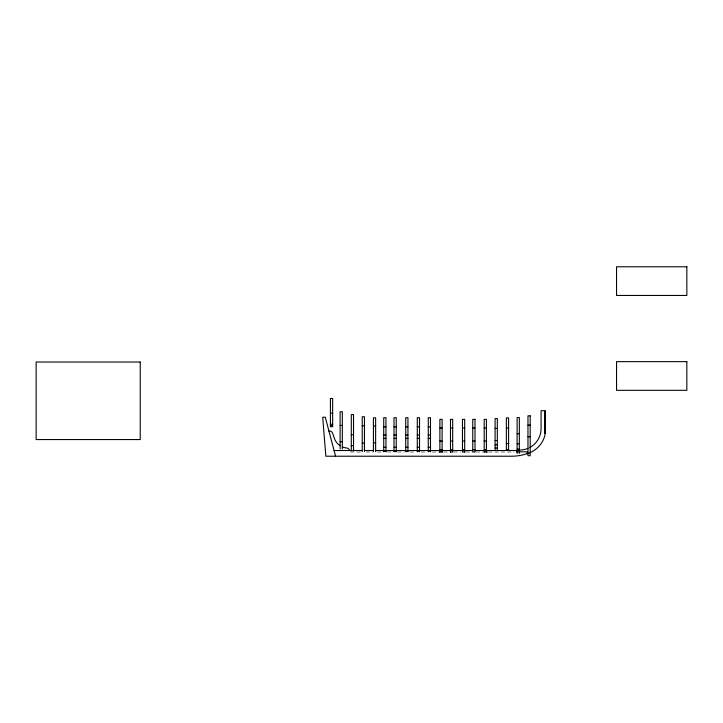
<?xml version="1.0" encoding="UTF-8"?>
<svg xmlns="http://www.w3.org/2000/svg" width="723" height="723" viewBox="0 0 723 723"><rect width="100%" height="100%" fill="white"/><g stroke="black" fill="none" stroke-linecap="round" stroke-linejoin="round"><path stroke-width="0.54" stroke-dasharray="3.62 2.71" d="M350.438 452.011L360.542 452.011M366.154 452.011L372.887 452.011M377.379 452.011L381.871 452.011M387.483 452.011L391.965 452.011M397.578 452.011L404.311 452.011M409.923 452.011L415.535 452.011M421.148 452.011L426.76 452.011M432.372 452.011L437.984 452.011M443.597 452.011L449.209 452.011M453.701 452.011L460.434 452.011M466.046 452.011L471.658 452.011M476.15 452.011L482.883 452.011M488.495 452.011L514.306 452.011"/><path stroke-width="1.08" d="M529.588 447.6A21.356 21.356 0 0 0 541.075 428.658L541.075 410.709L545.025 410.709L544.997 433.719A9.074 9.074 0 0 1 544.555 436.52L543.985 438.274A26.109 26.109 0 0 1 527.754 453.493L527.239 453.628A49.562 49.562 0 0 1 511.414 456.222L325.856 456.222L322.702 417.225L325.296 417.225L335.589 456.222M474.894 450.528L516.62 450.528L521.021 449.977A21.356 21.356 0 0 0 527.971 448.359M330.42 413.213L332.643 413.213M330.42 424.184L332.643 424.184M527.971 425.151L530.194 425.151M330.42 425.486L332.643 425.486M340.117 425.467L342.331 425.467M362.232 425.766L364.455 425.766M373.42 426.055L375.635 426.055M383.732 426.85L385.955 426.85M394.017 426.85L396.24 426.85M405.72 426.85L407.935 426.85M417.288 426.85L419.512 426.85M428.269 426.85L430.483 426.85M439.891 427.989L442.115 427.989M450.474 427.989L452.688 427.989M462.467 427.989L464.69 427.989M472.761 427.989L474.984 427.989M484.193 427.989L486.407 427.989M506.371 428.079L508.594 428.079M495.101 428.423L497.325 428.423M517.117 433.701L519.34 433.701M351.297 434.722L353.52 434.722M383.732 434.975L385.955 434.975M394.017 434.975L396.24 434.975M405.72 434.975L407.935 434.975M417.288 434.975L419.512 434.975M428.269 434.975L430.483 434.975M527.971 436.746L530.194 436.746M383.732 438.391L385.955 438.391M394.017 438.391L396.24 438.391M405.72 438.391L407.935 438.391M417.288 438.391L419.512 438.391M428.269 438.391L430.483 438.391M495.101 440.524L497.325 440.524M439.891 441.048L442.115 441.048M450.474 441.048L452.688 441.048M462.467 441.048L464.69 441.048M472.761 441.048L474.984 441.048M484.193 441.048L486.407 441.048M340.117 441.672L342.331 441.672M373.42 442.847L375.635 442.847M362.232 443.136L364.455 443.136M506.371 443.606L508.594 443.606M517.117 443.759L519.34 443.759M495.101 444.762L497.325 444.762M351.297 445.675L353.52 445.675M383.732 447.275L385.955 447.275M394.017 447.275L396.24 447.275M405.72 447.275L407.935 447.275M417.288 447.275L419.512 447.275M428.269 447.275L430.483 447.275M495.101 448.043L497.325 448.043M517.117 449.155L519.34 449.155M506.371 449.516L508.594 449.516M439.891 449.643L442.115 449.643M450.474 449.643L452.688 449.643M462.467 449.643L464.69 449.643M472.761 449.643L474.984 449.643M484.193 449.643L486.407 449.643M333.954 450.528L362.142 450.528M364.392 450.528L373.42 450.528M375.671 450.528L472.643 450.528M383.732 451.288L385.955 451.288M394.017 451.288L396.24 451.288M405.72 451.288L407.935 451.288M417.288 451.288L419.512 451.288M428.269 451.288L430.483 451.288M439.105 452.011L442.476 452.011M450.33 452.011L452.688 452.011L452.688 419.358L450.474 419.358L450.474 452.011M464.925 452.011L462.467 452.011L462.467 419.358L464.69 419.358L464.69 452.011M484.003 452.011L487.374 452.011M545.025 410.709L545.025 433.466M527.239 453.628L527.239 451.821L516.62 451.821L516.62 450.528M519.34 453.466L519.34 417.551L517.117 417.551L517.117 453.466M508.594 450.528L508.594 417.903L506.371 417.903L506.371 450.528M497.325 450.51L497.325 418.581L495.101 418.581L495.101 450.51M486.407 452.011L486.407 419.358L484.193 419.358L484.193 452.011M442.115 452.011L442.115 419.358L439.891 419.358L439.891 452.011M430.483 451.812L430.483 417.686L428.269 417.686L428.269 451.812M419.512 451.812L419.512 417.686L417.288 417.686L417.288 451.812M407.935 451.812L407.935 417.686L405.72 417.686L405.72 451.812M396.24 451.812L396.24 417.686L394.017 417.686L394.017 451.812M385.955 451.812L385.955 417.686L383.732 417.686L383.732 451.812M375.635 451.649L375.635 417.84L373.42 417.84L373.42 451.649M364.455 451.523L364.455 416.737L362.232 416.737L362.232 451.523M353.52 450.953L353.52 414.604L351.297 414.604L351.297 450.953M342.331 448.992L342.331 411.749L340.117 411.749L340.117 448.992M328.902 431.098A3.29 3.29 0 0 1 332.725 433.475L334.342 438.274A14.352 14.352 0 0 0 340.108 445.72M342.53 446.986A14.352 14.352 0 0 0 346.507 447.971A3.76 3.76 0 0 1 349.697 450.528M686.85 266.778L616.547 266.778L616.547 295.454L686.85 295.454L686.85 266.778M686.85 361.645L616.547 361.645L616.547 390.321L686.85 390.321L686.85 361.645M140.226 362.024L36.15 362.024L36.15 439.557L140.226 439.557L140.226 362.024M332.643 398.472L330.42 398.472L330.42 426.706L332.643 426.706L332.643 398.472M530.194 415.833L527.971 415.833L527.971 455.716L530.194 455.716L530.194 415.833M474.984 419.358L472.761 419.358L472.761 452.011L475.029 452.011L474.984 419.358"/></g></svg>
